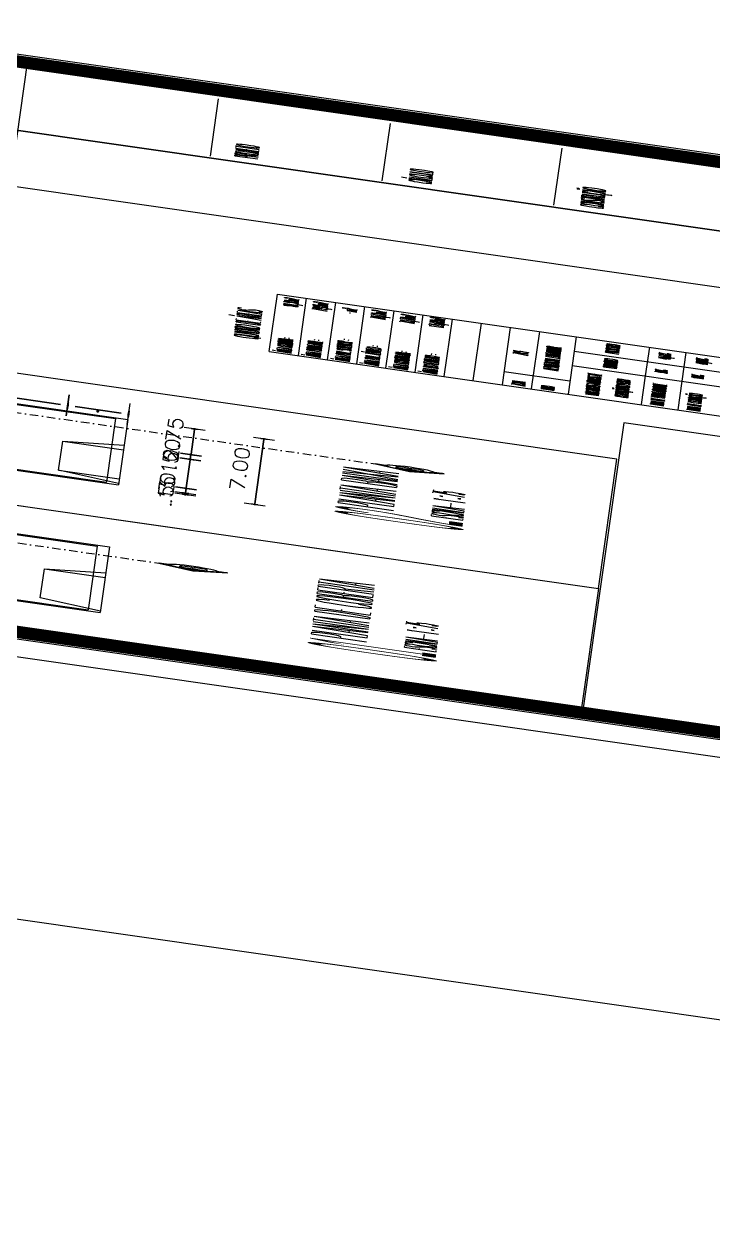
# Model space of a CAD drawing. Header units: millimetres. Extents: x -361192058 to 101130107379, y -14071650034 to 19218552450.
# Drawn here: x -133859 to -133525, y 42113 to 42695 of the extents above; entities that cross this region are included whole.
import ezdxf
from ezdxf.enums import TextEntityAlignment as Align

# ---------------------------------------------------------------- set-up
doc = ezdxf.new("R2010")
doc.units = ezdxf.units.MM
doc.header["$LTSCALE"] = 0.5
doc.linetypes.add('DASHDOT', pattern=[1, 0.5, -0.25, 0, -0.25])
for name, color, linetype in [('02', 2, 'Continuous'), ('08', 8, 'Continuous'), ('14-04-Texto-04', 3, 'Continuous'), ('CERC02', 3, 'Continuous'), ('DIVERSOS', 4, 'Continuous'), ('LINHAS PROJEÇÃO', 1, 'DASHDOT'), ('PAGPISO', 8, 'Continuous'), ('PISO', 8, 'Continuous'), ('Símbolos_Gráficos', 1, 'Continuous'), ('TEXTO2', 3, 'Continuous')]:
    doc.layers.add(name, color=color, linetype=linetype)
for name, color, linetype, lineweight in [('E-TXT-G', 3, 'Continuous', 30), ('E-TXT-W', 7, 'Continuous', 15), ('E-TXT-Y', 2, 'Continuous', 40)]:
    doc.layers.add(name, color=color, linetype=linetype, lineweight=lineweight)
doc.styles.add('r140', font='romans.shx')
doc.styles.add('REG140', font='romans.shx', dxfattribs={"width": 0.8, "height": 0.35})
doc.styles.add('REG80', font='romans.shx', dxfattribs={"width": 0.8, "height": 0.1})
doc.styles.add('ROMANS', font='romans', dxfattribs={"height": 0.1})
doc.styles.add('SANSSERIF', font='sas_____.pfb', dxfattribs={"height": 1})
doc.styles.add('SANSSERIF2', font='sanssb__.ttf', dxfattribs={"width": 0.8})
doc.styles.get("Standard").update_dxf_attribs({"font": 'txt.shx', "height": 0.12})
doc.dimstyles.new('ESCALA50', dxfattribs={"dimtxt": 0.1, "dimasz": 0.06, "dimexe": 0.18, "dimexo": 0.06, "dimgap": 0.1, "dimtad": 1, "dimzin": 4, "dimdsep": 46, "dimtxsty": 'Standard', "dimblk1": 'BOLA', "dimblk2": 'BOLA', "dimsah": 1, "dimcen": -0.06, "dimse1": 1, "dimse2": 1, "dimclrd": 7, "dimclrt": 3, "dimadec": 0, "dimazin": 0, "dimtfac": 1, "dimtix": 1, "dimtmove": 0, "dimatfit": 3, "dimldrblk": 'BOLA', "dimfxl": 0, "dimtolj": 1, "dimtzin": 4, "dimarcsym": 0})

# ---------------------------------------------------------------- blocks, each defined once
blk = doc.blocks.new('IND_DES')
at = {"layer": 'E-TXT-W'}
blk.add_line((0.0269, -0.2428), (0.1984, -0.2428), dxfattribs=at)
at = {"layer": 'E-TXT-G', "style": 'REG80', "width": 0.8}
for s, p in [('ESCALA', (-0.4463, -0.2864)), ('1', (0.2426, -0.2864)), (':', (0.3988, -0.2706))]:
    blk.add_text(s, height=0.1, dxfattribs=at).set_placement(p)
blk.add_attdef('ESCALA', (0.4897, -0.2812), '', height=0.1, dxfattribs=at)
at = {"layer": 'E-TXT-W', "style": 'SANSSERIF2', "width": 0.6}
blk.add_attdef('00', text='', height=0.4, dxfattribs=at).set_placement((-0.7083, -0.2881), align=Align.CENTER)
at = {"layer": 'E-TXT-Y', "style": 'REG140', "width": 0.8}
for tag, p in [('PROJETO', (-0.4563, 0.1829)), ('DESENHO', (-0.4582, -0.0658))]:
    blk.add_attdef(tag, p, '', height=0.175, dxfattribs=at)
blk = doc.blocks.new('BOLA')
for p, q in [((-1.44, 0), (1.44, 0)), ((0, -1.44), (0, 1.44))]:
    blk.add_line(p, q)
blk.add_circle((0, 0), 0.452)
blk = doc.blocks.new('*D1498')
at = {"layer": 'Defpoints', "color": 0, "transparency": 16777216}
for p in [(4408.8711, 2411.2769), (4409.0211, 2411.2769), (4409.0211, 2410.7269)]:
    blk.add_point(p, dxfattribs=at)
at = {"layer": 'DIVERSOS', "color": 7, "lineweight": -2, "transparency": 16777216}
for p, q in [((4408.8111, 2410.7269), (4408.7511, 2410.7269)), ((4408.8711, 2410.7269), (4409.0211, 2410.7269)), ((4409.0811, 2410.7269), (4409.1411, 2410.7269))]:
    blk.add_line(p, q, dxfattribs=at)
at = {"layer": 'DIVERSOS', "color": 7, "lineweight": -2, "transparency": 16777216, "xscale": 0.06, "yscale": 0.06, "zscale": 0.06}
blk.add_blockref('BOLA', (4408.8711, 2410.7269), dxfattribs=at)
at = {"layer": 'DIVERSOS', "color": 7, "lineweight": -2, "transparency": 16777216, "xscale": 0.06, "yscale": 0.06, "zscale": 0.06, "rotation": 180}
blk.add_blockref('BOLA', (4409.0211, 2410.7269), dxfattribs=at)
at = {"layer": 'DIVERSOS', "color": 3, "lineweight": 18, "transparency": 16777216, "insert": (4408.9461, 2410.8869), "char_height": 0.12, "attachment_point": 5}
blk.add_mtext('\\A1;.15', dxfattribs=at)
blk = doc.blocks.new('*D1499')
at = {"layer": 'Defpoints', "color": 0, "transparency": 16777216}
for p in [(4409.0211, 2411.2769), (4409.5211, 2411.2769), (4409.5211, 2410.7269)]:
    blk.add_point(p, dxfattribs=at)
at = {"layer": 'DIVERSOS', "color": 7, "lineweight": -2, "transparency": 16777216}
blk.add_line((4409.0811, 2410.7269), (4409.4611, 2410.7269), dxfattribs=at)
at = {"layer": 'DIVERSOS', "color": 7, "lineweight": -2, "transparency": 16777216, "xscale": 0.06, "yscale": 0.06, "zscale": 0.06, "rotation": 180}
blk.add_blockref('BOLA', (4409.0211, 2410.7269), dxfattribs=at)
at = {"layer": 'DIVERSOS', "color": 7, "lineweight": -2, "transparency": 16777216, "xscale": 0.06, "yscale": 0.06, "zscale": 0.06}
blk.add_blockref('BOLA', (4409.5211, 2410.7269), dxfattribs=at)
at = {"layer": 'DIVERSOS', "color": 3, "lineweight": 18, "transparency": 16777216, "insert": (4409.2711, 2410.8869), "char_height": 0.12, "attachment_point": 5}
blk.add_mtext('\\A1;.50', dxfattribs=at)
blk = doc.blocks.new('*D1500')
at = {"layer": 'Defpoints', "color": 0, "transparency": 16777216}
for p in [(4409.5211, 2411.2769), (4412.6211, 2411.2769), (4412.6211, 2410.7269)]:
    blk.add_point(p, dxfattribs=at)
at = {"layer": 'DIVERSOS', "color": 7, "lineweight": -2, "transparency": 16777216}
blk.add_line((4409.5811, 2410.7269), (4412.5611, 2410.7269), dxfattribs=at)
at = {"layer": 'DIVERSOS', "color": 7, "lineweight": -2, "transparency": 16777216, "xscale": 0.06, "yscale": 0.06, "zscale": 0.06, "rotation": 180}
blk.add_blockref('BOLA', (4409.5211, 2410.7269), dxfattribs=at)
at = {"layer": 'DIVERSOS', "color": 7, "lineweight": -2, "transparency": 16777216, "xscale": 0.06, "yscale": 0.06, "zscale": 0.06}
blk.add_blockref('BOLA', (4412.6211, 2410.7269), dxfattribs=at)
at = {"layer": 'DIVERSOS', "color": 3, "lineweight": 18, "transparency": 16777216, "insert": (4411.0711, 2410.8869), "char_height": 0.12, "attachment_point": 5}
blk.add_mtext('\\A1;3.10', dxfattribs=at)
blk = doc.blocks.new('*D1501')
at = {"layer": 'Defpoints', "color": 0, "transparency": 16777216}
for p in [(4412.6211, 2411.2769), (4413.1211, 2411.2769), (4413.1211, 2410.7269)]:
    blk.add_point(p, dxfattribs=at)
at = {"layer": 'DIVERSOS', "color": 7, "lineweight": -2, "transparency": 16777216}
blk.add_line((4412.6811, 2410.7269), (4413.0611, 2410.7269), dxfattribs=at)
at = {"layer": 'DIVERSOS', "color": 7, "lineweight": -2, "transparency": 16777216, "xscale": 0.06, "yscale": 0.06, "zscale": 0.06, "rotation": 180}
blk.add_blockref('BOLA', (4412.6211, 2410.7269), dxfattribs=at)
at = {"layer": 'DIVERSOS', "color": 7, "lineweight": -2, "transparency": 16777216, "xscale": 0.06, "yscale": 0.06, "zscale": 0.06}
blk.add_blockref('BOLA', (4413.1211, 2410.7269), dxfattribs=at)
at = {"layer": 'DIVERSOS', "color": 3, "lineweight": 18, "transparency": 16777216, "insert": (4412.8711, 2410.8869), "char_height": 0.12, "attachment_point": 5}
blk.add_mtext('\\A1;.50', dxfattribs=at)
blk = doc.blocks.new('*D1502')
at = {"layer": 'Defpoints', "color": 0, "transparency": 16777216}
for p in [(4413.1211, 2411.2769), (4415.8711, 2411.2769), (4415.8711, 2410.7269)]:
    blk.add_point(p, dxfattribs=at)
at = {"layer": 'DIVERSOS', "color": 7, "lineweight": -2, "transparency": 16777216}
blk.add_line((4413.1811, 2410.7269), (4415.8111, 2410.7269), dxfattribs=at)
at = {"layer": 'DIVERSOS', "color": 7, "lineweight": -2, "transparency": 16777216, "xscale": 0.06, "yscale": 0.06, "zscale": 0.06, "rotation": 180}
blk.add_blockref('BOLA', (4413.1211, 2410.7269), dxfattribs=at)
at = {"layer": 'DIVERSOS', "color": 7, "lineweight": -2, "transparency": 16777216, "xscale": 0.06, "yscale": 0.06, "zscale": 0.06}
blk.add_blockref('BOLA', (4415.8711, 2410.7269), dxfattribs=at)
at = {"layer": 'DIVERSOS', "color": 3, "lineweight": 18, "transparency": 16777216, "insert": (4414.4961, 2410.8869), "char_height": 0.12, "attachment_point": 5}
blk.add_mtext('\\A1;2.75', dxfattribs=at)
blk = doc.blocks.new('*D1474')
at = {"layer": 'Defpoints', "color": 0, "transparency": 16777216}
for p in [(4408.8711, 2411.1299), (4415.8711, 2411.1299), (4415.8711, 2410.1554)]:
    blk.add_point(p, dxfattribs=at)
at = {"layer": 'DIVERSOS', "color": 7, "lineweight": -2, "transparency": 16777216}
blk.add_line((4408.9311, 2410.1554), (4415.8111, 2410.1554), dxfattribs=at)
at = {"layer": 'DIVERSOS', "color": 7, "lineweight": -2, "transparency": 16777216, "xscale": 0.06, "yscale": 0.06, "zscale": 0.06, "rotation": 180}
blk.add_blockref('BOLA', (4408.8711, 2410.1554), dxfattribs=at)
at = {"layer": 'DIVERSOS', "color": 7, "lineweight": -2, "transparency": 16777216, "xscale": 0.06, "yscale": 0.06, "zscale": 0.06}
blk.add_blockref('BOLA', (4415.8711, 2410.1554), dxfattribs=at)
at = {"layer": 'DIVERSOS', "color": 3, "lineweight": 18, "transparency": 16777216, "insert": (4412.3711, 2410.3154), "char_height": 0.12, "attachment_point": 5}
blk.add_mtext('\\A1;7.00', dxfattribs=at)
blk = doc.blocks.new('*D1503')
at = {"layer": 'Defpoints', "color": 0, "transparency": 16777216}
for p in [(4412.6211, 2413.7769), (4416.4388, 2413.7769), (4412.6211, 2411.7769)]:
    blk.add_point(p, dxfattribs=at)
at = {"layer": 'DIVERSOS', "color": 7, "lineweight": -2, "transparency": 16777216}
blk.add_line((4416.4388, 2411.8369), (4416.4388, 2413.7169), dxfattribs=at)
at = {"layer": 'DIVERSOS', "color": 7, "lineweight": -2, "transparency": 16777216, "xscale": 0.06, "yscale": 0.06, "zscale": 0.06}
for p, rotation in [((4416.4388, 2413.7769), 90), ((4416.4388, 2411.7769), 270)]:
    blk.add_blockref('BOLA', p, dxfattribs=dict(at, rotation=rotation))
at = {"layer": 'DIVERSOS', "color": 3, "lineweight": 18, "transparency": 16777216, "insert": (4416.2788, 2412.7769), "char_height": 0.12, "attachment_point": 5, "rotation": 90}
blk.add_mtext('\\A1;2.00', dxfattribs=at)
blk = doc.blocks.new('*D1504')
at = {"layer": 'Defpoints', "color": 0, "transparency": 16777216}
for p in [(4412.6211, 2411.7769), (4412.6211, 2411.2769), (4416.4388, 2411.2769)]:
    blk.add_point(p, dxfattribs=at)
at = {"layer": 'DIVERSOS', "color": 7, "lineweight": -2, "transparency": 16777216}
blk.add_line((4416.4388, 2411.7169), (4416.4388, 2411.3369), dxfattribs=at)
at = {"layer": 'DIVERSOS', "color": 7, "lineweight": -2, "transparency": 16777216, "xscale": 0.06, "yscale": 0.06, "zscale": 0.06}
for p, rotation in [((4416.4388, 2411.7769), 90), ((4416.4388, 2411.2769), 270)]:
    blk.add_blockref('BOLA', p, dxfattribs=dict(at, rotation=rotation))
at = {"layer": 'DIVERSOS', "color": 3, "lineweight": 18, "transparency": 16777216, "insert": (4416.2788, 2411.5269), "char_height": 0.12, "attachment_point": 5, "rotation": 90}
blk.add_mtext('\\A1;.50', dxfattribs=at)
blk = doc.blocks.new('APROVADO QUADRA 21.2 MBVII')
at = {"layer": 'PAGPISO', "lineweight": 18}
h = blk.add_hatch(dxfattribs=at)
h.set_pattern_fill('ANSI31', color=256, scale=0.0032, angle=450, style=0)
h.set_pattern_definition([(225, (4401.011729, 2410.859644), (-0.0071842, 0.0071842), [])])
h.paths.add_polyline_path([(4401.1532, 2410.4352), (4401.0117, 2410.5767), (4401.1532, 2410.7182, 0.414214)])
h.paths.add_polyline_path([(4401.2947, 2410.2937), (4401.1532, 2410.4352, 0.198912), (4401.2947, 2410.3766)])
h.paths.add_polyline_path([(4401.2947, 2410.7768, 0.198912), (4401.1532, 2410.7182), (4401.2947, 2410.8596)])
h = blk.add_hatch(dxfattribs=at)
h.set_pattern_fill('ANSI31', color=256, scale=0.0032, angle=450, style=0)
h.set_pattern_definition([(225, (4414.638168, 2409.227251), (-0.0071842, 0.0071842), [])])
h.paths.add_polyline_path([(4414.7797, 2408.8028), (4414.6382, 2408.9443), (4414.7797, 2409.0858, 0.414214)])
h.paths.add_polyline_path([(4414.9211, 2408.6613), (4414.7797, 2408.8028, 0.198912), (4414.9211, 2408.7442)])
h.paths.add_polyline_path([(4414.9211, 2409.1444, 0.198912), (4414.7797, 2409.0858), (4414.9211, 2409.2273)])
at = {"lineweight": 18}
for p, q in [((4425.1086, 2409.9743), (4431.2365, 2409.9743)), ((4425.1086, 2409.7343), (4431.2365, 2409.7343)), ((4425.1086, 2409.4943), (4431.2365, 2409.4943)), ((4425.1086, 2409.2543), (4431.2365, 2409.2543)), ((4425.1086, 2409.0143), (4431.2365, 2409.0143)), ((4425.1086, 2408.7743), (4431.2365, 2408.7743)), ((4425.1086, 2408.5343), (4431.2365, 2408.5343)), ((4425.1086, 2408.2943), (4431.2365, 2408.2943)), ((4426.4831, 2407.7537), (4426.4831, 2408.2943)), ((4425.1086, 2408.0543), (4431.2365, 2408.0543)), ((4431.2365, 2407.7537), (4425.1086, 2407.7537)), ((4428.1725, 2407.7537), (4428.1725, 2404.7693)), ((4429.7045, 2407.7537), (4429.7045, 2404.7693)), ((4428.1725, 2407.1524), (4425.1086, 2407.1524)), ((4431.2365, 2407.1524), (4428.1725, 2407.1524)), ((4431.2365, 2406.8518), (4425.1086, 2406.8518))]:
    blk.add_line(p, q, dxfattribs=at)
blk.add_lwpolyline([(4361.8759, 2517.8679), (4561.7907, 2517.8679), (4561.7907, 2359.9753), (4361.8759, 2359.9753)], close=True, dxfattribs=at)
at = {"layer": '02', "lineweight": 18}
for p, q in [((4451.6782, 2425.5848), (4451.6782, 2398.024)), ((4438.5532, 2418.5869), (4438.5532, 2398.024))]:
    blk.add_line(p, q, dxfattribs=at)
at = {"layer": '02', "color": 0, "lineweight": 18}
blk.add_line((4451.6782, 2418.5869), (4451.6782, 2398.024), dxfattribs=at)
at = {"layer": '02', "lineweight": 18}
for points in [[(4391.2282, 2397.274), (4452.4282, 2397.274), (4452.4282, 2441.824), (4391.2282, 2441.824)], [(4419.0523, 2441.1022), (4405.2137, 2441.1022), (4405.2137, 2407.2854), (4419.0523, 2407.2854)], [(4391.9782, 2441.074), (4405.2137, 2441.074), (4405.2137, 2407.2854), (4391.9782, 2407.2854)], [(4391.9782, 2398.024), (4422.9569, 2398.024), (4422.9569, 2407.2713), (4391.9782, 2407.2713)]]:
    blk.add_lwpolyline(points, close=True, dxfattribs=at)
at = {"layer": '02', "lineweight": 18, "const_width": 0.1}
blk.add_lwpolyline([(4391.9782, 2398.024), (4451.6782, 2398.024), (4451.6782, 2441.074), (4391.9782, 2441.074)], close=True, dxfattribs=at)
at = {"layer": '02', "lineweight": 18}
blk.add_lwpolyline([(4391.2282, 2397.274), (4389.3532, 2397.274), (4389.3532, 2416.774), (4391.2282, 2418.649), (4391.9782, 2418.649)], dxfattribs=at)
at = {"layer": '08', "lineweight": 18}
for p, q in [((4398.9947, 2411.7769), (4398.9947, 2411.2769)), ((4409.5211, 2411.7769), (4409.5211, 2411.2769)), ((4412.6211, 2411.7769), (4412.6211, 2411.2769))]:
    blk.add_line(p, q, dxfattribs=at)
for points in [[(4395.3947, 2411.2769), (4395.8947, 2411.7769), (4398.9947, 2411.7769), (4399.4947, 2411.2769)], [(4409.0211, 2411.2769), (4409.5211, 2411.7769), (4412.6211, 2411.7769), (4413.1211, 2411.2769)]]:
    blk.add_lwpolyline(points, dxfattribs=at)
at = {"layer": '14-04-Texto-04', "lineweight": 18}
for p, q in [((4444.4545, 2418.5869), (4444.4545, 2406.0397)), ((4444.4545, 2406.0397), (4444.4545, 2416.9744))]:
    blk.add_line(p, q, dxfattribs=at)
at = {"layer": 'CERC02', "lineweight": 18}
for p, q in [((4438.5532, 2412.4957), (4451.6782, 2412.4957)), ((4444.6588, 2410.9136), (4450.7683, 2410.9136)), ((4425.1086, 2410.2143), (4431.2365, 2410.2143)), ((4425.1086, 2410.2143), (4425.1086, 2404.7693)), ((4431.2365, 2410.2143), (4431.2365, 2404.7693)), ((4444.6588, 2409.4998), (4450.7683, 2409.4998)), ((4444.6588, 2408.0861), (4450.7683, 2408.0861))]:
    blk.add_line(p, q, dxfattribs=at)
at = {"layer": 'LINHAS PROJEÇÃO', "lineweight": 18}
for p, q in [((4401.2947, 2414.1269), (4401.2947, 2410.8596)), ((4414.9211, 2412.4945), (4414.9211, 2409.2273))]:
    blk.add_line(p, q, dxfattribs=at)
at = {"layer": 'PISO', "lineweight": 18}
for p, q in [((4395.2447, 2413.7769), (4395.2447, 2411.2769)), ((4395.3447, 2413.7769), (4395.3447, 2411.3769)), ((4402.1447, 2413.7769), (4402.1447, 2411.3769)), ((4402.2447, 2413.7769), (4402.2447, 2411.2769)), ((4408.8711, 2413.7769), (4408.8711, 2411.2769)), ((4408.9711, 2413.7769), (4408.9711, 2411.3769)), ((4415.7711, 2413.7769), (4415.7711, 2411.3769)), ((4415.8711, 2413.7769), (4415.8711, 2411.2769)), ((4402.1447, 2411.3769), (4395.3447, 2411.3769)), ((4415.7711, 2411.3769), (4408.9711, 2411.3769)), ((4402.2447, 2411.2769), (4395.2447, 2411.2769)), ((4415.8711, 2411.2769), (4408.8711, 2411.2769))]:
    blk.add_line(p, q, dxfattribs=at)
at = {"layer": 'Símbolos_Gráficos', "color": 3, "lineweight": 18}
for p, q in [((4401.2947, 2410.8596), (4401.0117, 2410.5767)), ((4401.2947, 2410.7768), (4401.2947, 2410.8596)), ((4401.0117, 2410.5767), (4401.2947, 2410.2937)), ((4401.2947, 2410.3766), (4401.2947, 2410.2937)), ((4414.9211, 2409.2273), (4414.6382, 2408.9443)), ((4414.9211, 2409.1444), (4414.9211, 2409.2273)), ((4414.6382, 2408.9443), (4414.9211, 2408.6613)), ((4414.9211, 2408.7442), (4414.9211, 2408.6613))]:
    blk.add_line(p, q, dxfattribs=at)
for centre in [(4401.2947, 2410.5767), (4414.9211, 2408.9443)]:
    blk.add_circle(centre, 0.2001, dxfattribs=at)
at = {"lineweight": 18}
ref = blk.add_blockref('IND_DES', (4397.2945, 2409.2649), dxfattribs=dict(at, xscale=2.591993519999988, yscale=2.591993519999988, zscale=2.591993519999988))
ref.add_attrib('00', '01', dxfattribs={"layer": 'E-TXT-W', "height": 1.0368, "style": 'SANSSERIF', "width": 0.6}).set_placement((4395.4586, 2408.5181), align=Align.CENTER)
ref.add_attrib('DESENHO', 'PLANTA DE COBERTA', (4396.1068, 2409.0942), dxfattribs={"layer": 'E-TXT-Y', "height": 0.453599, "style": 'REG140', "width": 0.8})
ref.add_attrib('ESCALA', '75', (4398.5638, 2408.5359), dxfattribs={"layer": 'E-TXT-G', "height": 0.2592, "style": 'REG80', "width": 0.8})
ref = blk.add_blockref('IND_DES', (4411.4428, 2409.2002), dxfattribs=dict(at, xscale=2.591993519999988, yscale=2.591993519999988, zscale=2.591993519999988))
ref.add_attrib('00', '02', dxfattribs={"layer": 'E-TXT-W', "height": 1.0368, "style": 'SANSSERIF', "width": 0.6}).set_placement((4409.6069, 2408.4534), align=Align.CENTER)
ref.add_attrib('DESENHO', 'PLANTA BAIXA', (4410.2552, 2409.0295), dxfattribs={"layer": 'E-TXT-Y', "height": 0.453599, "style": 'REG140', "width": 0.8})
ref.add_attrib('ESCALA', '75', (4412.7122, 2408.4712), dxfattribs={"layer": 'E-TXT-G', "height": 0.2592, "style": 'REG80', "width": 0.8})
at = {"color": 0, "lineweight": 13, "flags": 8}
for p in [(4700.7247, 2280.1125), (4699.5738, 2277.8964), (4702.3546, 2276.195), (4703.6722, 2274.085), (4699.8445, 2272.2194), (4703.0488, 2270.137), (4703.0877, 2267.9803), (4700.6523, 2261.5216), (4700.7007, 2257.1593)]:
    blk.add_attdef('NIVEL', p, '', height=0.075, dxfattribs=at)
for rotation, width, p in [(90, 0.8, (4700.8205, 2275.7521)), (270, 0.6, (4703.8437, 2274.9021)), (90, 0.8, (4701.5575, 2268.5021)), (180, 0.6, (4651.1817, 2236.1931))]:
    blk.add_attdef('$PORTA', text='', height=0.09, rotation=rotation, dxfattribs=dict(at, width=width)).set_placement(p, align=Align.MIDDLE)
for p in [(4654.176, 2240.463), (4648.499, 2240.1923), (4637.8012, 2239.3845), (4633.4388, 2239.3361), (4656.3921, 2239.3121), (4652.4746, 2237.6822), (4644.2598, 2236.9491), (4646.4166, 2236.988), (4650.3646, 2236.3646)]:
    blk.add_attdef('NIVEL', p, '', height=0.075, rotation=270, dxfattribs=at)
at = {"color": 0, "lineweight": 13, "width": 0.8, "flags": 8}
for p in [(4652.0317, 2239.2163), (4644.7817, 2238.4793)]:
    blk.add_attdef('$PORTA', text='', height=0.09, dxfattribs=at).set_placement(p, align=Align.MIDDLE)
at = {"layer": '14-04-Texto-04', "lineweight": 18, "style": 'ROMANS'}
for s, p in [('ZONA', (4425.2729, 2408.2204)), ('USO', (4425.2729, 2407.9804)), ('INDICADORS URBANOS DE', (4425.3886, 2407.6153)), ('PERMITIDO', (4428.4876, 2407.5003)), ('PROPOSTO', (4430.0393, 2407.5003)), ('OCUPAÇÃO DO SOLO', (4425.6135, 2407.3755)), ('TAXA DE PERMEABILIDADE', (4425.2729, 2407.0785)), ('TAXA DE OCUPAÇÃO', (4425.2729, 2406.7779))]:
    blk.add_text(s, height=0.11, dxfattribs=at).set_placement(p, align=Align.TOP_LEFT)
at = {"layer": 'CERC02', "lineweight": 18, "style": 'ROMANS'}
for s, height, p in [('QUADRO DE ÁREAS', 0.2, (4426.1846, 2410.5163, 0.32)), ('ÁREA COBERTA=   ', 0.12, (4425.24, 2410.1536)), ('84,30m2', 0.12, (4430.151, 2410.1536)), ('ÁREA PERMEAVEL=', 0.12, (4425.24, 2409.9126)), ('79,83m2', 0.12, (4430.151, 2409.9136)), ('ÁREA PAV. SUPERIOR =', 0.12, (4425.24, 2409.6726)), (' - m2', 0.12, (4430.151, 2409.6736)), ('ÁREA PAV. TÉRREO =', 0.12, (4425.24, 2409.4326)), ('70,72m2', 0.12, (4430.151, 2409.4336)), ('ÁREA CONSTRUIDA=   ', 0.12, (4425.24, 2409.1936)), ('70,72m2', 0.12, (4430.151, 2409.1936)), ('ÁREA DO TERRENO =', 0.12, (4425.24, 2408.9526)), ('175,00m2', 0.12, (4430.151, 2408.9536)), ('ZR3', 0.12, (4428.5323, 2408.2421)), ('RESIDENCIAL UNIFAMILIAR', 0.12, (4427.3888, 2407.9804)), ('30%%%', 0.1, (4428.7274, 2407.0785)), ('45,61%%%', 0.1, (4430.2364, 2407.0669)), ('60%%%', 0.1, (4428.7274, 2406.7779)), ('40,41%%%', 0.1, (4430.2536, 2406.761))]:
    blk.add_text(s, height=height, dxfattribs=at).set_placement(p, align=Align.TOP_LEFT)
at = {"layer": 'LINHAS PROJEÇÃO', "lineweight": 18, "style": 'r140'}
for p in [(4401.2947, 2410.5767), (4414.9211, 2408.9443)]:
    blk.add_text('B', height=0.224, dxfattribs=at).set_placement(p, align=Align.MIDDLE)
at = {"layer": 'TEXTO2', "lineweight": 18, "style": 'ROMANS'}
for s, p in [('PROJETO', (4445.0311, 2410.717, -0.754)), ('CÁLCULO', (4445.0311, 2409.2866, -0.754)), ('CONSTRUÇÃO', (4445.0311, 2407.8725, -0.754))]:
    blk.add_text(s, height=0.1885, dxfattribs=at).set_placement(p, align=Align.TOP_LEFT)
at = {"layer": 'DIVERSOS', "lineweight": 18}
for base, p2, picture, middle in [((4416.4388, 2413.7769), (4412.6211, 2413.7769), '*D1503', (4416.2788, 2412.7769)), ((4416.4388, 2411.2769), (4412.6211, 2411.2769), '*D1504', (4416.2788, 2411.5269))]:
    dim = blk.add_linear_dim(base=base, p1=(4412.6211, 2411.7769), p2=p2, angle=90, dimstyle='ESCALA50', dxfattribs=at)
    dim.commit()
    dim.dimension.update_dxf_attribs({"geometry": picture, "text_midpoint": middle})
for base, p1, p2, picture, middle in [((4409.0211, 2410.7269), (4408.8711, 2411.2769), (4409.0211, 2411.2769), '*D1498', (4408.9461, 2410.8869)), ((4409.5211, 2410.7269), (4409.0211, 2411.2769), (4409.5211, 2411.2769), '*D1499', (4409.2711, 2410.8869)), ((4412.6211, 2410.7269), (4409.5211, 2411.2769), (4412.6211, 2411.2769), '*D1500', (4411.0711, 2410.8869)), ((4413.1211, 2410.7269), (4412.6211, 2411.2769), (4413.1211, 2411.2769), '*D1501', (4412.8711, 2410.8869)), ((4415.8711, 2410.7269), (4413.1211, 2411.2769), (4415.8711, 2411.2769), '*D1502', (4414.4961, 2410.8869)), ((4415.8711, 2410.1554), (4408.8711, 2411.1299), (4415.8711, 2411.1299), '*D1474', (4412.3711, 2410.3154))]:
    dim = blk.add_linear_dim(base=base, p1=p1, p2=p2, dimstyle='ESCALA50', dxfattribs=at)
    dim.commit()
    dim.dimension.update_dxf_attribs({"geometry": picture, "text_midpoint": middle})

msp = doc.modelspace()

# ---------------------------------------------------------------- block references
at = {"layer": '02', "color": 0, "lineweight": 30, "xscale": -4.574818403918471, "yscale": -59.40450511825884, "zscale": 4.574818403918471, "rotation": 261.8606972171988}
msp.add_blockref('APROVADO QUADRA 21.2 MBVII', (5129.041, 2225.201), dxfattribs=at)

doc.saveas('drawing.dxf')
